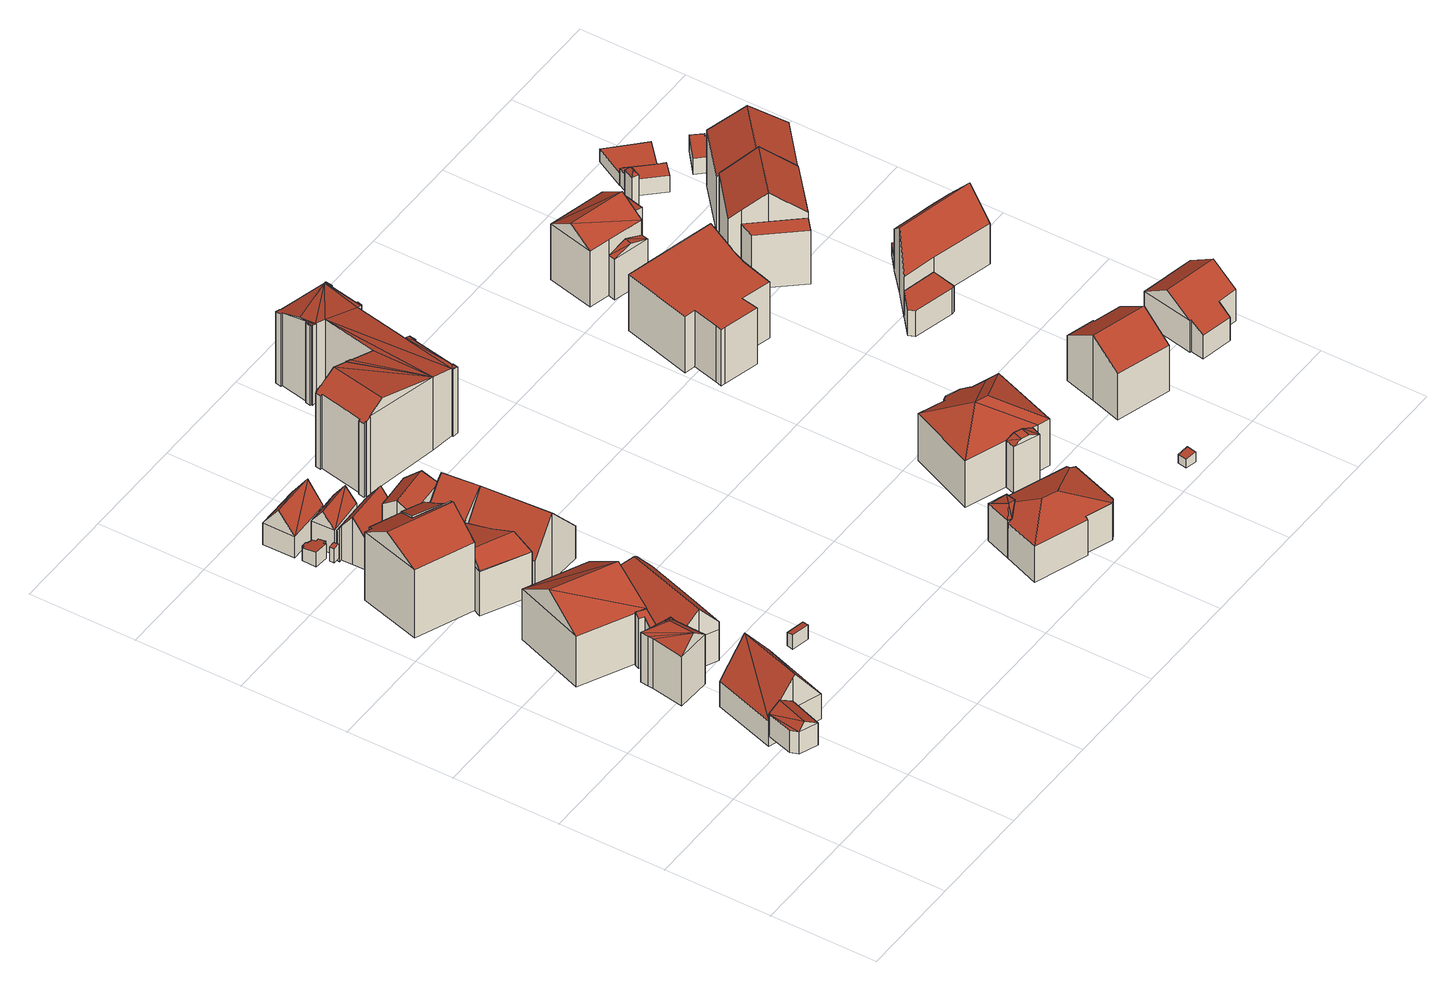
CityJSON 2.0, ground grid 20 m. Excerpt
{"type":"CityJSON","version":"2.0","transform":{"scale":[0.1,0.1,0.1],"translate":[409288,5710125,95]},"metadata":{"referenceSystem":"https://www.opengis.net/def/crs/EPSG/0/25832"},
"CityObjects":{
"building1":{"type":"Building","attributes":{"Gemeindeschluessel":"05978036","Geometrietyp2DReferenz":"3000","function":"31001_2000","roofType":"5000","measuredHeight":6.44},"geometry":[{"type":"MultiSurface","lod":"2","boundaries":[[[0,1,2,3]],[[1,4,5,2]],[[4,6,7,5]],[[6,8,9,7]],[[8,0,3,9]],[[4,1,10,11]],[[0,11,10]],[[0,6,11]],[[6,0,8]],[[1,0,10]],[[6,4,11]],[[3,2,5,7,9]]],"semantics":{"surfaces":[{"type":"WallSurface"},{"type":"RoofSurface"},{"type":"GroundSurface"}],"values":[0,0,0,0,0,1,1,1,1,0,0,2]}}]},
"building2":{"type":"Building","attributes":{"Gemeindeschluessel":"05978036","Geometrietyp2DReferenz":"3000","function":"31001_2000","roofType":"3100","measuredHeight":12.22},"geometry":[{"type":"MultiSurface","lod":"2","boundaries":[[[12,13,14,15]],[[13,16,17,14]],[[16,18,19,17]],[[18,20,21,19]],[[20,12,15,21]],[[20,22,12]],[[22,20,23,24]],[[24,13,22]],[[13,24,16]],[[18,23,20]],[[16,24,23,18]],[[12,22,13]],[[15,14,17,19,21]]],"semantics":{"surfaces":[{"type":"WallSurface"},{"type":"RoofSurface"},{"type":"GroundSurface"}],"values":[0,0,0,0,0,1,1,1,1,0,0,0,2]}}]},
"building3":{"type":"Building","attributes":{"Gemeindeschluessel":"05978036","Geometrietyp2DReferenz":"3000","function":"31001_2000"},"children":["building3-1","building3-2"]},
"building3-1":{"type":"BuildingPart","attributes":{"roofType":"5000","measuredHeight":13.22},"parents":["building3"],"geometry":[{"type":"MultiSurface","lod":"2","boundaries":[[[25,26,27,28]],[[26,29,30,27]],[[29,31,32,30]],[[31,33,34,32]],[[33,35,36,37,34]],[[38,39,40,41,42]],[[39,43,44,40]],[[43,25,28,44]],[[45,39,38]],[[35,45,38]],[[35,46,45]],[[33,46,35]],[[46,33,31]],[[47,46,31]],[[47,31,29]],[[47,29,26]],[[26,25,47]],[[47,43,39,45,46]],[[43,47,25]],[[28,27,30,32,34,37,41,40,44]],[[42,36,35,38]],[[42,41,37,36]]],"semantics":{"surfaces":[{"type":"WallSurface"},{"type":"RoofSurface"},{"type":"GroundSurface"},{"type":"ClosureSurface"}],"values":[0,0,0,0,0,0,0,0,1,1,1,1,1,1,1,1,1,1,0,2,0,3]}}]},
"building3-2":{"type":"BuildingPart","attributes":{"roofType":"2100","measuredHeight":7.17},"parents":["building3"],"geometry":[{"type":"MultiSurface","lod":"2","boundaries":[[[36,48,49,37]],[[48,50,51,49]],[[50,52,53,51]],[[52,42,41,53]],[[42,52,50,48,36]],[[37,49,51,53,41]],[[37,41,42,36]]],"semantics":{"surfaces":[{"type":"WallSurface"},{"type":"RoofSurface"},{"type":"GroundSurface"},{"type":"ClosureSurface"}],"values":[0,0,0,0,1,2,3]}}]},
"building4":{"type":"Building","attributes":{"Gemeindeschluessel":"05978036","Geometrietyp2DReferenz":"3000","function":"31001_1100","roofType":"3100","measuredHeight":15.68},"geometry":[{"type":"MultiSurface","lod":"2","boundaries":[[[54,55,56,57]],[[55,58,59,56]],[[58,60,61,59]],[[60,62,63,61]],[[62,64,65,63]],[[64,66,67,65]],[[66,54,57,67]],[[68,69,54,66]],[[66,70,68]],[[58,68,70]],[[70,64,62,60,58]],[[55,69,68,58]],[[54,69,55]],[[70,66,64]],[[57,56,59,61,63,65,67]]],"semantics":{"surfaces":[{"type":"WallSurface"},{"type":"RoofSurface"},{"type":"GroundSurface"}],"values":[0,0,0,0,0,0,0,1,1,1,1,0,0,0,2]}}]},
"building5":{"type":"Building","attributes":{"Gemeindeschluessel":"05978036","Geometrietyp2DReferenz":"3000","function":"31001_1100","roofType":"5000","measuredHeight":18.02},"geometry":[{"type":"MultiSurface","lod":"2","boundaries":[[[71,72,73,74]],[[72,75,76,73]],[[75,77,78,76]],[[77,79,80,78]],[[79,81,82,80]],[[81,83,84,82]],[[83,85,86,84]],[[85,87,88,86]],[[87,71,74,88]],[[89,90,71,87]],[[89,85,83,81,79,77,75,72,90]],[[87,85,89]],[[72,71,90]],[[74,73,76,78,80,82,84,86,88]]],"semantics":{"surfaces":[{"type":"WallSurface"},{"type":"RoofSurface"},{"type":"GroundSurface"}],"values":[0,0,0,0,0,0,0,0,0,1,1,0,0,2]}}]},
"building6":{"type":"Building","attributes":{"Gemeindeschluessel":"05978036","Geometrietyp2DReferenz":"3000","function":"31001_2000"},"children":["building6-1","building6-2"]},
"building6-1":{"type":"BuildingPart","attributes":{"roofType":"5000","measuredHeight":12.49},"parents":["building6"],"geometry":[{"type":"MultiSurface","lod":"2","boundaries":[[[91,92,93,94]],[[92,95,96,93]],[[95,97,98,96]],[[97,99,100,98]],[[101,102,103,104]],[[102,105,106,103]],[[105,107,108,106]],[[107,109,110,108]],[[109,111,112,110]],[[111,113,114,112]],[[113,91,94,114]],[[115,116,117,118]],[[116,119,120,121,122,123,124,125,126,117]],[[111,109,118,117,126,127]],[[111,127,113]],[[113,127,126,91]],[[107,115,118,109]],[[91,126,125,92]],[[92,125,124,95]],[[95,124,123,97]],[[97,123,122,99]],[[101,121,120,102]],[[102,120,119,105]],[[105,119,116,115,107]],[[94,93,96,98,100,104,103,106,108,110,112,114]],[[104,100,99,101]],[[99,122,121,101]]],"semantics":{"surfaces":[{"type":"WallSurface"},{"type":"RoofSurface"},{"type":"GroundSurface"},{"type":"ClosureSurface"}],"values":[0,0,0,0,0,0,0,0,0,0,0,1,1,1,0,0,0,0,0,0,0,0,0,0,2,3,3]}}]},
"building6-2":{"type":"BuildingPart","attributes":{"roofType":"2100","measuredHeight":11.31},"parents":["building6"],"geometry":[{"type":"MultiSurface","lod":"2","boundaries":[[[128,129,130,131]],[[129,132,133,130]],[[132,134,135,133]],[[134,136,121,101,104,135]],[[50,48,137,100,99,122]],[[48,128,131,137]],[[48,50,136,134,132,129,128]],[[131,130,133,135,104,100,137]],[[50,122,121,136]],[[99,100,104,101]],[[99,101,121,122]]],"semantics":{"surfaces":[{"type":"WallSurface"},{"type":"RoofSurface"},{"type":"GroundSurface"},{"type":"ClosureSurface"}],"values":[0,0,0,0,0,0,1,2,0,3,3]}}]},
"building7":{"type":"Building","attributes":{"Gemeindeschluessel":"05978036","Geometrietyp2DReferenz":"3000","function":"31001_9998","roofType":"2100","measuredHeight":3.07},"geometry":[{"type":"MultiSurface","lod":"2","boundaries":[[[138,139,140,141]],[[139,142,143,140]],[[142,144,145,143]],[[144,146,147,145]],[[146,148,149,147]],[[148,150,151,149]],[[150,152,153,151]],[[152,154,155,153]],[[154,156,157,155]],[[156,158,159,157]],[[158,160,161,159]],[[160,138,141,161]],[[160,158,156,154,152,150,148,146,144,142,139,138]],[[141,140,143,145,147,149,151,153,155,157,159,161]]],"semantics":{"surfaces":[{"type":"WallSurface"},{"type":"RoofSurface"},{"type":"GroundSurface"}],"values":[0,0,0,0,0,0,0,0,0,0,0,0,1,2]}}]},
"building8":{"type":"Building","attributes":{"Gemeindeschluessel":"05978036","Geometrietyp2DReferenz":"3000","function":"31001_1000"},"children":["building8-1","building8-2"]},
"building8-1":{"type":"BuildingPart","attributes":{"roofType":"1000","measuredHeight":9.54},"parents":["building8"],"geometry":[{"type":"MultiSurface","lod":"2","boundaries":[[[162,163,164,165]],[[163,166,86,164]],[[166,167,168,86]],[[167,166,163,162]],[[165,164,86,168]],[[165,168,167,162]]],"semantics":{"surfaces":[{"type":"WallSurface"},{"type":"RoofSurface"},{"type":"GroundSurface"},{"type":"ClosureSurface"}],"values":[0,0,0,1,2,3]}}]},
"building8-2":{"type":"BuildingPart","attributes":{"roofType":"2100","measuredHeight":17.56},"parents":["building8"],"geometry":[{"type":"MultiSurface","lod":"2","boundaries":[[[169,170,82,84]],[[170,171,172,82]],[[171,173,162,165,172]],[[174,169,84,168,167]],[[174,173,171,170,169]],[[84,82,172,165,168]],[[167,162,173,174]],[[167,168,165,162]]],"semantics":{"surfaces":[{"type":"WallSurface"},{"type":"RoofSurface"},{"type":"GroundSurface"},{"type":"ClosureSurface"}],"values":[0,0,0,0,1,2,0,3]}}]},
"building9":{"type":"Building","attributes":{"Gemeindeschluessel":"05978036","Geometrietyp2DReferenz":"3000","function":"31001_1310","roofType":"9999","measuredHeight":3},"geometry":[{"type":"MultiSurface","lod":"2","boundaries":[[[175,176,177,178]],[[178,177,179,180]],[[177,176,181,179]],[[176,175,182,181]],[[175,178,180,182]],[[180,179,181,182]]],"semantics":{"surfaces":[{"type":"RoofSurface"},{"type":"WallSurface"},{"type":"GroundSurface"}],"values":[0,1,1,1,1,2]}}]},
"building10":{"type":"Building","attributes":{"Gemeindeschluessel":"05978036","Geometrietyp2DReferenz":"3000","function":"31001_2000","roofType":"5000","measuredHeight":12.3},"geometry":[{"type":"MultiSurface","lod":"2","boundaries":[[[183,184,185,186]],[[184,187,188,185]],[[187,189,190,188]],[[189,191,192,190]],[[191,193,194,192]],[[193,195,196,194]],[[195,197,198,196]],[[197,199,200,198]],[[199,201,202,200]],[[201,183,186,202]],[[203,204,205,206,207,208,209,210,211,212]],[[209,208,213,195]],[[195,213,197]],[[197,213,208,207,199]],[[187,203,212,189]],[[189,212,211,191]],[[191,211,210,193]],[[193,210,209,195]],[[199,207,206,201]],[[201,206,205,183]],[[183,205,204,184]],[[184,204,203,187]],[[186,185,188,190,192,194,196,198,200,202]]],"semantics":{"surfaces":[{"type":"WallSurface"},{"type":"RoofSurface"},{"type":"GroundSurface"}],"values":[0,0,0,0,0,0,0,0,0,0,1,1,0,0,0,0,0,0,0,0,0,0,2]}}]},
"building11":{"type":"Building","attributes":{"Gemeindeschluessel":"05978036","Geometrietyp2DReferenz":"3000","function":"31001_2500","roofType":"2100","measuredHeight":3},"geometry":[{"type":"MultiSurface","lod":"2","boundaries":[[[214,215,216,217]],[[215,218,219,216]],[[218,220,221,219]],[[220,214,217,221]],[[220,218,215,214]],[[217,216,219,221]]],"semantics":{"surfaces":[{"type":"WallSurface"},{"type":"RoofSurface"},{"type":"GroundSurface"}],"values":[0,0,0,0,1,2]}}]},
"building12":{"type":"Building","attributes":{"Gemeindeschluessel":"05978036","Geometrietyp2DReferenz":"3000","function":"31001_1000","roofType":"3100","measuredHeight":8.68},"geometry":[{"type":"MultiSurface","lod":"2","boundaries":[[[222,223,224,225]],[[223,226,227,224]],[[226,228,229,227]],[[228,222,225,229]],[[226,223,230]],[[222,228,231]],[[223,231,230]],[[231,223,222]],[[228,230,231]],[[230,228,226]],[[225,224,227,229]]],"semantics":{"surfaces":[{"type":"WallSurface"},{"type":"RoofSurface"},{"type":"GroundSurface"}],"values":[0,0,0,0,0,0,1,1,1,1,2]}}]},
"building13":{"type":"Building","attributes":{"Gemeindeschluessel":"05978036","Geometrietyp2DReferenz":"3000","function":"31001_1000","roofType":"3100","measuredHeight":10.03},"geometry":[{"type":"MultiSurface","lod":"2","boundaries":[[[232,233,234,235]],[[233,236,237,234]],[[236,238,239,237]],[[238,240,241,239]],[[240,242,243,241]],[[242,244,245,243]],[[244,246,247,245]],[[246,248,249,247]],[[248,250,251,249]],[[250,252,253,251]],[[252,232,235,253]],[[248,246,244,242,240,238,236,233]],[[233,232,252,250,248]],[[235,234,237,239,241,243,245,247,249,251,253]]],"semantics":{"surfaces":[{"type":"WallSurface"},{"type":"RoofSurface"},{"type":"GroundSurface"}],"values":[0,0,0,0,0,0,0,0,0,0,0,1,1,2]}}]},
"building14":{"type":"Building","attributes":{"Gemeindeschluessel":"05978036","Geometrietyp2DReferenz":"3000","function":"31001_1000","roofType":"3100","measuredHeight":8.16},"geometry":[{"type":"MultiSurface","lod":"2","boundaries":[[[254,255,256,257]],[[255,258,259,256]],[[258,260,261,259]],[[260,254,257,261]],[[258,255,262]],[[254,260,263]],[[255,263,262]],[[263,255,254]],[[260,262,263]],[[262,260,258]],[[257,256,259,261]]],"semantics":{"surfaces":[{"type":"WallSurface"},{"type":"RoofSurface"},{"type":"GroundSurface"}],"values":[0,0,0,0,0,0,1,1,1,1,2]}}]},
"building15":{"type":"Building","attributes":{"Gemeindeschluessel":"05978036","Geometrietyp2DReferenz":"3000","function":"31001_1000","roofType":"3100","measuredHeight":13.78},"geometry":[{"type":"MultiSurface","lod":"2","boundaries":[[[264,265,266,267]],[[265,268,269,266]],[[268,270,271,269]],[[270,272,273,271]],[[272,274,275,273]],[[274,276,277,275]],[[276,278,279,277]],[[278,264,267,279]],[[274,272,270,268,265]],[[265,264,278,276,274]],[[267,266,269,271,273,275,277,279]]],"semantics":{"surfaces":[{"type":"WallSurface"},{"type":"RoofSurface"},{"type":"GroundSurface"}],"values":[0,0,0,0,0,0,0,0,1,1,2]}}]},
"building16":{"type":"Building","attributes":{"Gemeindeschluessel":"05978036","Geometrietyp2DReferenz":"3000","function":"31001_2000"},"children":["building16-1","building16-2"]},
"building16-1":{"type":"BuildingPart","attributes":{"roofType":"3100","measuredHeight":14.27},"parents":["building16"],"geometry":[{"type":"MultiSurface","lod":"2","boundaries":[[[280,281,282,283,284]],[[281,285,286,282]],[[285,287,288,286]],[[287,289,290,288]],[[289,291,292,290]],[[291,293,294,292]],[[293,295,296,294]],[[295,297,298,296]],[[291,289,287,285,281,280,299]],[[299,297,295,293,291]],[[298,300,283,282,286,288,290,292,294,296]],[[300,298,297,299]],[[280,284,299]],[[284,283,300,299]]],"semantics":{"surfaces":[{"type":"WallSurface"},{"type":"RoofSurface"},{"type":"GroundSurface"},{"type":"ClosureSurface"}],"values":[0,0,0,0,0,0,0,0,1,1,2,3,0,3]}}]},
"building16-2":{"type":"BuildingPart","attributes":{"roofType":"3100","measuredHeight":14.27},"parents":["building16"],"geometry":[{"type":"MultiSurface","lod":"2","boundaries":[[[301,302,303,304]],[[302,284,283,303]],[[305,306,307,298,297]],[[306,308,309,307]],[[308,310,311,309]],[[310,312,313,311]],[[312,314,315,313]],[[314,301,304,315]],[[310,308,306,305,299]],[[299,284,302,301,314,312,310]],[[304,303,283,300,298,307,309,311,313,315]],[[300,283,284,299]],[[305,297,299]],[[297,298,300,299]]],"semantics":{"surfaces":[{"type":"WallSurface"},{"type":"RoofSurface"},{"type":"GroundSurface"},{"type":"ClosureSurface"}],"values":[0,0,0,0,0,0,0,0,1,1,2,3,0,3]}}]},
"building17":{"type":"Building","attributes":{"Gemeindeschluessel":"05978036","Geometrietyp2DReferenz":"3000","function":"31001_1000","roofType":"5000","measuredHeight":18.45},"geometry":[{"type":"MultiSurface","lod":"2","boundaries":[[[316,317,318,319]],[[317,320,321,318]],[[320,322,323,321]],[[322,324,325,323]],[[324,326,327,325]],[[326,328,329,327]],[[328,330,331,329]],[[330,332,333,331]],[[332,334,335,333]],[[334,336,337,335]],[[336,338,339,337]],[[338,340,341,339]],[[340,342,343,341]],[[342,344,345,343]],[[344,346,347,345]],[[346,348,349,347]],[[348,350,351,349]],[[350,352,353,351]],[[352,354,355,353]],[[354,356,357,355]],[[356,358,359,357]],[[358,360,361,359]],[[360,362,363,361]],[[362,364,365,363]],[[364,366,367,365]],[[366,368,369,367]],[[368,370,371,369]],[[370,372,373,371]],[[372,374,375,373]],[[374,376,377,375]],[[376,378,379,377]],[[378,380,381,379]],[[380,382,383,381]],[[382,384,385,383]],[[384,386,387,385]],[[386,388,389,387]],[[388,390,391,389]],[[390,392,393,391]],[[392,394,395,393]],[[394,396,397,395]],[[396,398,399,397]],[[398,400,401,399]],[[400,402,403,401]],[[402,404,405,403]],[[404,406,407,405]],[[406,408,409,407]],[[408,410,411,409]],[[410,412,413,411]],[[412,414,415,413]],[[414,416,417,415]],[[416,418,419,417]],[[418,420,421,419]],[[420,422,423,421]],[[422,424,425,423]],[[424,316,319,425]],[[370,368,366,364,362,426,427,374,372]],[[428,429,334,332,330,328,326,324,322,320,317,316,424,422,420,418]],[[340,338,342]],[[358,356,354]],[[430,382,380]],[[378,382,430]],[[376,382,378]],[[427,382,376]],[[427,384,382]],[[427,386,384]],[[427,392,386]],[[427,394,392]],[[427,396,394]],[[398,414,406]],[[396,414,398]],[[396,346,414]],[[427,346,396]],[[427,348,346]],[[426,348,427]],[[426,350,348]],[[360,350,426]],[[358,350,360]],[[354,350,358]],[[350,354,352]],[[386,390,388]],[[390,386,392]],[[400,404,402]],[[398,404,400]],[[404,398,406]],[[406,410,408]],[[414,410,406]],[[410,414,412]],[[346,416,414]],[[344,416,346]],[[342,416,344]],[[338,416,342]],[[336,416,338]],[[429,416,336]],[[416,429,428]],[[336,334,429]],[[362,360,426]],[[380,378,430]],[[376,374,427]],[[418,416,428]],[[319,318,321,323,325,327,329,331,333,335,337,339,341,343,345,347,349,351,353,355,357,359,361,363,365,367,369,371,373,375,377,379,381,383,385,387,389,391,393,395,397,399,401,403,405,407,409,411,413,415,417,419,421,423,425]]],"semantics":{"surfaces":[{"type":"WallSurface"},{"type":"RoofSurface"},{"type":"GroundSurface"}],"values":[0,0,0,0,0,0,0,0,0,0,0,0,0,0,0,0,0,0,0,0,0,0,0,0,0,0,0,0,0,0,0,0,0,0,0,0,0,0,0,0,0,0,0,0,0,0,0,0,0,0,0,0,0,0,0,1,1,1,1,1,1,1,1,1,1,1,1,1,1,1,1,1,1,1,1,1,1,1,1,1,1,1,1,1,1,1,1,1,1,1,1,1,1,1,0,0,0,0,0,2]}}]},
"building18":{"type":"Building","attributes":{"Gemeindeschluessel":"05978036","Geometrietyp2DReferenz":"3000","function":"31001_2000"},"children":["building18-1","building18-2"]},
"building18-1":{"type":"BuildingPart","attributes":{"roofType":"5000","measuredHeight":8.57},"parents":["building18"],"geometry":[{"type":"MultiSurface","lod":"2","boundaries":[[[431,432,433,434,435,436]],[[432,437,433]],[[432,438,437]],[[438,432,431]],[[437,439,440,441]],[[439,437,438]],[[442,441,443,444,445]],[[442,437,441]],[[437,442,433]],[[431,446,439,438]],[[435,434,447,448,449]],[[447,434,433,442,450]],[[442,433,432]],[[445,450,442]],[[448,447,450,445,444]],[[449,448,444,439]],[[436,446,431]],[[435,449,439,446,436]],[[440,443,441]],[[444,443,440,439]]],"semantics":{"surfaces":[{"type":"WallSurface"},{"type":"RoofSurface"},{"type":"GroundSurface"},{"type":"ClosureSurface"}],"values":[0,1,1,1,1,1,1,1,1,0,2,0,3,0,3,3,0,3,0,3]}}]},
"building18-2":{"type":"BuildingPart","attributes":{"roofType":"5000","measuredHeight":10.25},"parents":["building18"],"geometry":[{"type":"MultiSurface","lod":"2","boundaries":[[[451,452,453,454]],[[452,455,456,453]],[[455,457,458,456]],[[457,436,435,458]],[[450,459,460,447]],[[459,461,462,460]],[[461,463,464,462]],[[463,465,466,464]],[[465,451,454,466]],[[467,468,439,446,436,457]],[[461,469,470,451,465,463]],[[452,470,469,467,457,455]],[[469,461,459,450,445,471,468,467]],[[452,451,470]],[[471,443,440,439,468]],[[454,453,456,458,435,449,448,447,460,462,464,466]],[[449,435,436,446,439]],[[444,443,471]],[[444,448,449,439]],[[444,439,440,443]],[[445,444,471]],[[450,447,448,444,445]]],"semantics":{"surfaces":[{"type":"WallSurface"},{"type":"RoofSurface"},{"type":"GroundSurface"},{"type":"ClosureSurface"}],"values":[0,0,0,0,0,0,0,0,0,1,1,1,1,0,0,2,3,0,3,3,0,3]}}]},
"building19":{"type":"Building","attributes":{"Gemeindeschluessel":"05978036","Geometrietyp2DReferenz":"3000","function":"31001_1000"},"children":["building19-1","building19-2"]},
"building19-1":{"type":"BuildingPart","attributes":{"roofType":"9999","measuredHeight":10.88},"parents":["building19"],"geometry":[{"type":"MultiSurface","lod":"2","boundaries":[[[472,473,474,475]],[[476,477,478,479]],[[476,472,475,477]],[[473,480,481]],[[480,473,472]],[[479,473,481,482]],[[482,476,479]],[[476,482,483]],[[472,476,483,480]],[[482,481,480,483]],[[475,474,478,477]],[[479,478,474,473]]],"semantics":{"surfaces":[{"type":"WallSurface"},{"type":"RoofSurface"},{"type":"GroundSurface"},{"type":"ClosureSurface"}],"values":[0,0,0,1,1,0,1,1,0,1,2,3]}}]},
"building19-2":{"type":"BuildingPart","attributes":{"roofType":"3200","measuredHeight":13.93},"parents":["building19"],"geometry":[{"type":"MultiSurface","lod":"2","boundaries":[[[484,485,486,487]],[[485,488,489,486]],[[488,490,491,489]],[[490,492,493,491]],[[492,494,495,493]],[[494,496,497,495]],[[496,498,499,497]],[[498,479,478,499]],[[473,500,501,474]],[[500,502,503,501]],[[502,504,505,503]],[[504,506,507,505]],[[506,484,487,507]],[[502,500,508]],[[496,494,509]],[[498,496,509,508]],[[500,473,479,498,508]],[[494,492,508,509]],[[492,490,488,485,484,506,504,502,508]],[[487,486,489,491,493,495,497,499,478,474,501,503,505,507]],[[474,478,479,473]]],"semantics":{"surfaces":[{"type":"WallSurface"},{"type":"RoofSurface"},{"type":"GroundSurface"},{"type":"ClosureSurface"}],"values":[0,0,0,0,0,0,0,0,0,0,0,0,0,1,1,1,1,1,1,2,3]}}]},
"building20":{"type":"Building","attributes":{"Gemeindeschluessel":"05978036","Geometrietyp2DReferenz":"3000","function":"31001_1310","roofType":"2100","measuredHeight":2.22},"geometry":[{"type":"MultiSurface","lod":"2","boundaries":[[[510,511,512,513]],[[511,514,515,512]],[[514,516,517,515]],[[516,510,513,517]],[[516,514,511,510]],[[513,512,515,517]]],"semantics":{"surfaces":[{"type":"WallSurface"},{"type":"RoofSurface"},{"type":"GroundSurface"}],"values":[0,0,0,0,1,2]}}]},
"building21":{"type":"Building","attributes":{"Gemeindeschluessel":"05978036","Geometrietyp2DReferenz":"3000","function":"31001_1100","roofType":"1000","measuredHeight":11.91},"geometry":[{"type":"MultiSurface","lod":"2","boundaries":[[[518,519,520,521]],[[519,522,523,520]],[[522,524,525,523]],[[524,526,527,525]],[[526,528,529,527]],[[528,530,531,529]],[[530,532,533,531]],[[532,534,535,533]],[[534,536,537,535]],[[536,538,539,537]],[[538,540,541,539]],[[540,542,543,541]],[[542,544,545,543]],[[544,518,521,545]],[[544,542,540,538,536,534,532,530,528,526,524,522,519,518]],[[521,520,523,525,527,529,531,533,535,537,539,541,543,545]]],"semantics":{"surfaces":[{"type":"WallSurface"},{"type":"RoofSurface"},{"type":"GroundSurface"}],"values":[0,0,0,0,0,0,0,0,0,0,0,0,0,0,1,2]}}]},
"building22":{"type":"Building","attributes":{"Gemeindeschluessel":"05978036","Geometrietyp2DReferenz":"3000","function":"31001_1000","roofType":"3100","measuredHeight":13.95},"geometry":[{"type":"MultiSurface","lod":"2","boundaries":[[[546,547,548,549]],[[547,550,551,548]],[[550,552,553,551]],[[552,554,555,553]],[[554,556,557,555]],[[556,558,559,557]],[[558,560,561,559]],[[560,546,549,561]],[[556,554,552,550]],[[550,547,546,560,558,556]],[[549,548,551,553,555,557,559,561]]],"semantics":{"surfaces":[{"type":"WallSurface"},{"type":"RoofSurface"},{"type":"GroundSurface"}],"values":[0,0,0,0,0,0,0,0,1,1,2]}}]},
"building23":{"type":"Building","attributes":{"Gemeindeschluessel":"05978036","Geometrietyp2DReferenz":"3000","function":"31001_2000","roofType":"1000","measuredHeight":5.43},"geometry":[{"type":"MultiSurface","lod":"2","boundaries":[[[562,563,564,565]],[[563,566,567,564]],[[566,568,569,567]],[[568,570,571,569]],[[570,572,573,571]],[[572,574,575,573]],[[574,562,565,575]],[[574,572,570,568,566,563,562]],[[565,564,567,569,571,573,575]]],"semantics":{"surfaces":[{"type":"WallSurface"},{"type":"RoofSurface"},{"type":"GroundSurface"}],"values":[0,0,0,0,0,0,0,1,2]}}]},
"building24":{"type":"Building","attributes":{"Gemeindeschluessel":"05978036","Geometrietyp2DReferenz":"3000","function":"31001_1000"},"children":["building24-1","building24-2","building24-3"]},
"building24-1":{"type":"BuildingPart","attributes":{"roofType":"3100","measuredHeight":14.82},"parents":["building24"],"geometry":[{"type":"MultiSurface","lod":"2","boundaries":[[[576,577,578,579,580,581]],[[582,583,584,585,586]],[[583,587,588,584]],[[587,589,590,591,588]],[[587,592,589]],[[587,593,592]],[[577,594,592,593]],[[593,583,582,577]],[[576,594,577]],[[589,592,594,576]],[[593,587,583]],[[591,580,579,585,584,588]],[[581,590,589,576]],[[581,580,591,590]],[[586,595,578,577,582]],[[586,585,579,578]],[[586,578,595]]],"semantics":{"surfaces":[{"type":"WallSurface"},{"type":"RoofSurface"},{"type":"GroundSurface"},{"type":"ClosureSurface"}],"values":[0,0,0,0,1,1,1,1,0,0,0,2,0,3,0,3,3]}}]},
"building24-2":{"type":"BuildingPart","attributes":{"roofType":"3100","measuredHeight":9.96},"parents":["building24"],"geometry":[{"type":"MultiSurface","lod":"2","boundaries":[[[578,596,597,579]],[[596,598,599,597]],[[598,586,585,599]],[[598,596,600]],[[595,596,578]],[[596,595,600]],[[586,600,595]],[[600,586,598]],[[579,597,599,585]],[[579,585,586,578]],[[578,586,595]]],"semantics":{"surfaces":[{"type":"WallSurface"},{"type":"RoofSurface"},{"type":"GroundSurface"},{"type":"ClosureSurface"}],"values":[0,0,0,0,1,1,1,1,2,3,3]}}]},
"building24-3":{"type":"BuildingPart","attributes":{"roofType":"2100","measuredHeight":9.62},"parents":["building24"],"geometry":[{"type":"MultiSurface","lod":"2","boundaries":[[[601,581,580,602]],[[590,603,604,591]],[[603,601,602,604]],[[603,590,581,601]],[[602,580,591,604]],[[591,580,581,590]]],"semantics":{"surfaces":[{"type":"WallSurface"},{"type":"RoofSurface"},{"type":"GroundSurface"},{"type":"ClosureSurface"}],"values":[0,0,0,1,2,3]}}]},
"building25":{"type":"Building","attributes":{"Gemeindeschluessel":"05978036","Geometrietyp2DReferenz":"3000","function":"31001_2460","roofType":"2100","measuredHeight":2.74},"geometry":[{"type":"MultiSurface","lod":"2","boundaries":[[[605,606,607,608]],[[606,609,610,607]],[[609,611,612,610]],[[611,613,614,612]],[[613,605,608,614]],[[613,611,609,606,605]],[[608,607,610,612,614]]],"semantics":{"surfaces":[{"type":"WallSurface"},{"type":"RoofSurface"},{"type":"GroundSurface"}],"values":[0,0,0,0,0,1,2]}}]},
"building26":{"type":"Building","attributes":{"Gemeindeschluessel":"05978036","Geometrietyp2DReferenz":"3000","function":"31001_9998","roofType":"2100","measuredHeight":1.42},"geometry":[{"type":"MultiSurface","lod":"2","boundaries":[[[615,616,617,618]],[[616,619,620,617]],[[619,621,622,620]],[[621,615,618,622]],[[621,619,616,615]],[[618,617,620,622]]],"semantics":{"surfaces":[{"type":"WallSurface"},{"type":"RoofSurface"},{"type":"GroundSurface"}],"values":[0,0,0,0,1,2]}}]},
"building27":{"type":"Building","attributes":{"Gemeindeschluessel":"05978036","Geometrietyp2DReferenz":"3000","function":"31001_1100","roofType":"5000","measuredHeight":10.11},"geometry":[{"type":"MultiSurface","lod":"2","boundaries":[[[623,624,625,626]],[[624,627,628,625]],[[627,629,630,628]],[[629,631,632,630]],[[631,633,634,632]],[[633,635,636,634]],[[635,637,638,636]],[[637,623,626,638]],[[639,629,627,640]],[[623,637,635,633,631,639,640,624]],[[627,624,640]],[[631,629,639]],[[626,625,628,630,632,634,636,638]]],"semantics":{"surfaces":[{"type":"WallSurface"},{"type":"RoofSurface"},{"type":"GroundSurface"}],"values":[0,0,0,0,0,0,0,0,1,1,0,0,2]}}]},
"building28":{"type":"Building","attributes":{"Gemeindeschluessel":"05978036","Geometrietyp2DReferenz":"3000","function":"31001_1100"},"children":["building28-1","building28-2"]},
"building28-1":{"type":"BuildingPart","attributes":{"roofType":"5000","measuredHeight":14.11},"parents":["building28"],"geometry":[{"type":"MultiSurface","lod":"2","boundaries":[[[641,642,643,644]],[[642,645,646,643]],[[645,647,648,646]],[[647,649,650,651,648]],[[652,653,654]],[[652,655,656,653]],[[655,657,658,656]],[[657,659,660,658]],[[659,661,662,660]],[[661,663,664,662]],[[663,641,644,664]],[[659,657,655,652,649,647,645]],[[645,642,641,663,661,659]],[[644,643,646,648,651,653,656,658,660,662,664]],[[654,650,649,652]],[[654,653,651,650]]],"semantics":{"surfaces":[{"type":"WallSurface"},{"type":"RoofSurface"},{"type":"GroundSurface"},{"type":"ClosureSurface"}],"values":[0,0,0,0,0,0,0,0,0,0,0,1,1,2,0,3]}}]},
"building28-2":{"type":"BuildingPart","attributes":{"roofType":"2100","measuredHeight":2.67},"parents":["building28"],"geometry":[{"type":"MultiSurface","lod":"2","boundaries":[[[650,665,666,651]],[[665,667,668,666]],[[667,669,670,668]],[[669,654,653,670]],[[654,669,667,665,650]],[[651,666,668,670,653]],[[651,653,654,650]]],"semantics":{"surfaces":[{"type":"WallSurface"},{"type":"RoofSurface"},{"type":"GroundSurface"},{"type":"ClosureSurface"}],"values":[0,0,0,0,1,2,3]}}]},
"building29":{"type":"Building","attributes":{"Gemeindeschluessel":"05978036","Geometrietyp2DReferenz":"3000","function":"31001_1100"},"children":["building29-1","building29-2"]},
"building29-1":{"type":"BuildingPart","attributes":{"roofType":"1000","measuredHeight":11.37},"parents":["building29"],"geometry":[{"type":"MultiSurface","lod":"2","boundaries":[[[671,672,673,674]],[[672,675,676,673]],[[675,677,678,676]],[[677,675,672,671,679]],[[674,673,676,678,680]],[[674,680,679,671]],[[680,678,677,679]]],"semantics":{"surfaces":[{"type":"WallSurface"},{"type":"RoofSurface"},{"type":"GroundSurface"},{"type":"ClosureSurface"}],"values":[0,0,0,1,2,3,3]}}]},
"building29-2":{"type":"BuildingPart","attributes":{"roofType":"3100","measuredHeight":17.5},"parents":["building29"],"geometry":[{"type":"MultiSurface","lod":"2","boundaries":[[[681,682,683,684]],[[682,685,686,683]],[[685,687,688,686]],[[687,689,690,688]],[[689,691,692,690]],[[691,693,671,674,692]],[[694,695,696,678,677]],[[695,681,684,696]],[[697,693,691,689,687,685]],[[685,682,681,695,694,697]],[[684,683,686,688,690,692,674,680,678,696]],[[679,671,693,697]],[[680,674,671,679]],[[694,677,679,697]],[[680,679,677,678]]],"semantics":{"surfaces":[{"type":"WallSurface"},{"type":"RoofSurface"},{"type":"GroundSurface"},{"type":"ClosureSurface"}],"values":[0,0,0,0,0,0,0,0,1,1,2,0,3,0,3]}}]},
"building30":{"type":"Building","attributes":{"Gemeindeschluessel":"05978036","Geometrietyp2DReferenz":"3000","function":"31001_9998","roofType":"5000","measuredHeight":8.37},"geometry":[{"type":"MultiSurface","lod":"2","boundaries":[[[698,699,700,701]],[[699,702,703,700]],[[702,704,705,703]],[[704,698,701,705]],[[706,707,704,702]],[[706,702,699]],[[707,706,699,698]],[[707,698,704]],[[701,700,703,705]]],"semantics":{"surfaces":[{"type":"WallSurface"},{"type":"RoofSurface"},{"type":"GroundSurface"}],"values":[0,0,0,0,1,1,1,1,2]}}]},
"building31":{"type":"Building","attributes":{"Gemeindeschluessel":"05978036","Geometrietyp2DReferenz":"3000","function":"31001_2460","roofType":"1000","measuredHeight":3.49},"geometry":[{"type":"MultiSurface","lod":"2","boundaries":[[[708,709,710,711]],[[709,712,713,710]],[[712,714,715,713]],[[714,716,717,715]],[[716,718,719,717]],[[718,708,711,719]],[[718,716,714,712,709,708]],[[711,710,713,715,717,719]]],"semantics":{"surfaces":[{"type":"WallSurface"},{"type":"RoofSurface"},{"type":"GroundSurface"}],"values":[0,0,0,0,0,0,1,2]}}]},
"building32":{"type":"Building","attributes":{"Gemeindeschluessel":"05978036","Geometrietyp2DReferenz":"3000","function":"31001_1000","roofType":"3100","measuredHeight":16.25},"geometry":[{"type":"MultiSurface","lod":"2","boundaries":[[[720,721,722,688]],[[721,723,683,722]],[[723,724,684,683]],[[724,725,726,684]],[[725,727,728,726]],[[727,729,730,728]],[[729,731,732,730]],[[731,720,688,732]],[[729,727,725,724,723,721]],[[721,720,731,729]],[[722,683,684,726,728,730,732,688]]],"semantics":{"surfaces":[{"type":"WallSurface"},{"type":"RoofSurface"},{"type":"GroundSurface"}],"values":[0,0,0,0,0,0,0,0,1,1,2]}}]},
"building33":{"type":"Building","attributes":{"Gemeindeschluessel":"05978036","Geometrietyp2DReferenz":"3000","function":"31001_2460","roofType":"1000","measuredHeight":2.69},"geometry":[{"type":"MultiSurface","lod":"2","boundaries":[[[733,734,735,736]],[[734,737,738,735]],[[737,739,740,738]],[[739,741,742,740]],[[741,733,736,742]],[[741,739,737,734,733]],[[736,735,738,740,742]]],"semantics":{"surfaces":[{"type":"WallSurface"},{"type":"RoofSurface"},{"type":"GroundSurface"}],"values":[0,0,0,0,0,1,2]}}]},
"building34":{"type":"Building","attributes":{"Gemeindeschluessel":"05978036","Geometrietyp2DReferenz":"3000","function":"31001_9998","roofType":"1000","measuredHeight":3.42},"geometry":[{"type":"MultiSurface","lod":"2","boundaries":[[[743,744,745,746]],[[744,747,748,745]],[[747,749,750,748]],[[749,751,752,750]],[[751,753,754,752]],[[753,743,746,754]],[[753,751,749,747,744,743]],[[746,745,748,750,752,754]]],"semantics":{"surfaces":[{"type":"WallSurface"},{"type":"RoofSurface"},{"type":"GroundSurface"}],"values":[0,0,0,0,0,0,1,2]}}]}
},
"vertices":[
[93,193,122],[139,178,122],[139,178,75],[93,193,75],[117,116,122],[117,116,75],[83,129,122],[83,129,75],[78,144,122],[78,144,75],[114,186,139],[93,125,139],
[130,310,106],[235,284,106],[235,284,53],[130,310,53],[193,159,106],[193,159,53],[139,178,106],[139,178,53],[93,193,106],[93,193,53],[183,297,176],[139,178,170],[143,176,176],
[94,358,162],[104,419,162],[104,419,57],[94,358,57],[105,429,162],[105,429,57],[107,444,162],[107,444,57],[117,440,162],[117,440,57],[148,429,162],[148,429,125],[148,429,57],[163,424,162],[160,414,162],[160,414,57],[163,424,57],[163,424,125],[158,356,162],[158,356,57],[147,416,173],[131,405,187],[126,357,189],
[155,449,129],[155,449,57],[161,447,129],[161,447,57],[169,444,129],[169,444,57],
[216,612,149],[206,581,149],[206,581,42],[216,612,42],[172,475,149],[172,475,42],[170,475,149],[170,475,42],[152,484,149],[152,484,42],[55,532,149],[55,532,42],[103,666,149],[103,666,42],[194,543,199],[206,581,172],[79,599,199],
[7,806,193],[39,921,194],[39,921,49],[7,806,49],[41,920,194],[41,920,49],[53,916,193],[53,916,49],[59,926,187],[59,926,49],[116,903,186],[116,903,49],[84,861,219],[84,861,49],[145,828,225],[145,828,49],[113,762,193],[113,762,49],[142,821,229],[25,870,229],
[201,395,105],[160,414,105],[160,414,39],[201,395,39],[163,424,105],[163,424,39],[169,444,105],[169,444,39],[161,447,105],[161,447,39],[170,475,105],[172,475,105],[172,475,39],[170,475,39],[206,581,105],[206,581,39],[265,562,105],[265,562,39],[302,550,105],[302,550,39],[270,450,105],[270,450,39],[234,379,105],[234,379,39],[265,562,143],[236,571,143],[251,550,164],[272,559,143],[206,581,110],[172,475,110],[170,475,108],[161,447,109],[169,444,117],[163,424,118],[160,414,118],[201,395,164],[234,379,120],
[149,451,129],[158,470,144],[158,470,39],[149,451,39],[148,475,145],[148,475,39],[152,484,152],[152,484,39],[170,475,150],[155,449,39],
[83,1038,89],[83,1024,91],[83,1024,61],[83,1038,61],[77,1024,91],[77,1024,61],[77,1019,92],[77,1019,61],[51,1021,92],[51,1021,61],[52,1048,88],[52,1048,61],[57,1048,88],[57,1048,61],[57,1051,87],[57,1051,61],[67,1051,87],[67,1051,61],[67,1048,88],[67,1048,61],[77,1045,88],[77,1045,61],[77,1038,89],[77,1038,61],
[139,846,145],[150,838,145],[150,838,49],[139,846,49],[145,828,145],[134,834,145],[134,834,49],
[84,861,223],[116,903,188],[157,886,186],[157,886,49],[139,846,216],[134,834,225],
[88,1012,90],[76,1012,90],[76,1003,90],[89,1003,90],[76,1003,60],[89,1003,60],[76,1012,60],[88,1012,60],
[145,828,136],[150,838,136],[150,838,43],[145,828,43],[167,837,136],[167,837,43],[167,833,136],[167,833,43],[194,834,136],[194,834,43],[191,779,136],[191,779,43],[197,708,136],[197,708,43],[112,752,136],[112,752,43],[137,805,136],[137,805,43],[134,806,136],[134,806,43],[167,837,142],[150,838,144],[145,828,148],[134,806,156],[137,805,156],[123,775,166],[194,741,166],[191,779,155],[194,834,140],[167,833,143],[112,752,138],
[348,295,76],[345,283,78],[345,283,48],[348,295,48],[311,290,78],[311,290,48],[314,302,76],[314,302,48],
[56,1125,100],[143,1126,100],[143,1126,55],[56,1125,55],[143,1067,100],[143,1067,55],[56,1065,100],[56,1065,55],[143,1097,142],[56,1095,142],
[101,955,106],[101,984,147],[101,984,47],[101,955,47],[100,1005,118],[100,1005,47],[95,1005,118],[95,1005,47],[95,1010,111],[95,1010,47],[100,1010,111],[100,1010,47],[100,1014,106],[100,1014,47],[187,1015,109],[187,1015,47],[188,988,147],[188,988,47],[188,960,109],[188,960,47],[168,959,108],[168,959,47],
[172,1023,104],[100,1018,104],[100,1018,52],[172,1023,52],[98,1061,104],[98,1061,52],[170,1065,104],[170,1065,52],[99,1040,133],[171,1044,133],
[141,899,164],[139,925,184],[139,925,46],[141,899,46],[137,952,164],[137,952,46],[167,955,163],[167,955,46],[208,958,163],[208,958,46],[219,931,184],[219,931,46],[229,905,163],[229,905,46],[157,900,164],[157,900,46],
[194,834,138],[167,833,113],[167,833,38],[194,834,38],[194,834,114],[167,837,114],[167,837,38],[163,897,115],[163,897,38],[226,904,173],[226,904,38],[235,904,181],[235,904,38],[279,905,118],[279,905,38],[290,837,114],[290,837,38],[290,835,114],[290,835,38],[242,835,181],[242,835,38],
[195,777,110],[191,779,105],[191,779,38],[195,777,38],[290,835,126],[310,731,109],[310,731,38],[314,702,107],[314,702,38],[250,704,181],[250,704,38],[202,705,114],[202,705,38],[198,776,114],[198,776,38],
[247,1058,200],[249,1069,200],[249,1069,44],[247,1058,44],[252,1069,202],[252,1069,44],[268,1151,202],[268,1151,44],[265,1151,200],[265,1151,44],[267,1162,200],[267,1162,44],[270,1162,202],[270,1162,44],[270,1163,202],[270,1163,44],[279,1161,208],[279,1161,44],[279,1160,208],[279,1160,44],[334,1149,222],[334,1149,44],[335,1150,222],[335,1150,44],[346,1148,219],[346,1148,44],[345,1147,219],[345,1147,44],[396,1137,206],[396,1137,44],[416,1241,206],[416,1241,44],[395,1245,211],[395,1245,44],[394,1244,211],[394,1244,44],[385,1245,214],[385,1245,44],[385,1247,214],[385,1247,44],[383,1248,214],[383,1248,44],[386,1258,214],[386,1258,44],[388,1258,214],[388,1258,44],[399,1311,198],[399,1311,44],[396,1311,198],[396,1311,44],[398,1323,194],[398,1323,44],[400,1323,193],[400,1323,44],[401,1325,193],[401,1325,44],[410,1323,192],[410,1323,44],[410,1321,193],[410,1321,44],[509,1301,185],[509,1301,44],[509,1302,185],[509,1302,44],[512,1302,184],[512,1302,44],[510,1289,184],[510,1289,44],[507,1290,185],[507,1290,44],[496,1235,185],[496,1235,44],[499,1234,184],[499,1234,44],[497,1225,184],[497,1225,44],[494,1226,185],[494,1226,44],[494,1224,185],[494,1224,44],[486,1225,187],[486,1225,44],[466,1123,187],[466,1123,44],[477,1121,184],[477,1121,44],[475,1109,184],[475,1109,44],[471,1109,185],[471,1109,44],[456,1028,185],[456,1028,44],[459,1027,184],[459,1027,44],[456,1017,184],[456,1017,44],[445,1018,187],[445,1018,44],[445,1021,187],[445,1021,44],[401,1027,199],[401,1027,44],[259,1055,209],[259,1055,44],[258,1053,209],[258,1053,44],[251,1055,203],[251,1055,44],[251,1057,203],[251,1057,44],[391,1272,214],[507,1301,186],[287,1050,229],[307,1154,229],[510,1302,185],
[684,126,121],[702,175,121],[702,175,117],[702,175,42],[684,126,42],[684,126,117],[713,143,128],[684,126,122],[692,123,121],[702,128,123],[725,139,128],[736,162,121],[726,139,127],[727,140,121],[732,153,121],[691,123,121],[736,162,42],[727,140,42],[692,123,42],[736,162,116],
[811,10,120],[760,28,121],[760,28,42],[811,10,42],[758,23,118],[758,23,42],[659,59,118],[659,59,42],[848,121,116],[848,121,42],[845,113,120],[845,113,42],[855,109,116],[855,109,42],[821,16,118],[821,16,42],[735,95,145],[718,135,131],[764,84,145],[810,10,121],[727,140,127],
[817,201,142],[823,219,142],[823,219,43],[817,201,43],[864,183,142],[864,183,43],[871,201,43],[871,201,142],[830,196,151],[837,214,151],[852,208,151],[845,190,151],
[866,362,134],[894,352,133],[894,352,43],[866,362,43],[900,338,140],[900,338,43],[899,334,142],[899,334,43],[927,324,142],[927,324,43],[950,316,142],[950,316,43],[903,189,142],[903,189,43],[881,197,142],[881,197,43],[747,247,142],[747,247,43],[800,371,142],[800,371,43],[850,352,142],[850,352,43],[852,356,140],[852,356,43],[835,286,182],[860,277,182],
[1038,1,63],[1018,6,59],[1018,6,41],[1038,1,41],[1021,23,59],[1021,23,41],[1041,19,63],[1041,19,41],
[962,806,131],[944,745,131],[944,745,12],[962,806,12],[888,760,131],[888,760,12],[882,728,131],[882,728,12],[815,745,131],[815,745,12],[807,747,131],[807,747,12],[810,759,131],[810,759,12],[823,808,131],[823,808,12],[802,812,131],[802,812,12],[838,942,131],[838,942,12],[945,915,131],[945,915,12],[1010,899,131],[1010,899,12],[978,839,131],[978,839,12],[976,836,131],[976,836,12],
[1135,255,144],[1186,240,144],[1186,240,47],[1135,255,47],[1168,183,186],[1168,183,47],[1151,125,144],[1151,125,47],[1049,156,144],[1049,156,47],[1066,213,186],[1066,213,47],[1084,274,142],[1084,274,47],[1136,259,142],[1136,259,47],
[1046,535,95],[1041,547,95],[1041,547,41],[1046,535,41],[1075,576,95],[1075,576,41],[1076,577,95],[1076,577,41],[1140,562,95],[1140,562,41],[1129,517,95],[1129,517,41],[1123,516,95],[1123,516,41],
[975,1042,124],[964,1000,124],[964,1000,92],[964,1000,6],[975,1042,6],[975,1042,102],[895,1017,124],[856,1027,124],[856,1027,6],[895,1017,6],[895,1017,92],[877,1115,124],[877,1115,6],[986,1088,124],[986,1088,102],[986,1088,6],[975,1044,154],[867,1071,154],[975,1042,152],[930,1009,105],
[961,986,92],[961,986,6],[892,1004,92],[892,1004,6],[926,995,105],
[1015,1032,96],[1015,1032,6],[1026,1078,96],[1026,1078,6],
[981,949,32],[990,981,32],[990,981,9],[981,949,9],[1042,966,36],[1042,966,9],[1028,936,36],[1028,936,9],[1000,944,34],[1000,944,9],
[971,1138,22],[964,1120,25],[964,1120,11],[971,1138,11],[948,1126,25],[948,1126,11],[955,1144,22],[955,1144,11],
[1236,138,128],[1233,138,128],[1233,138,61],[1236,138,61],[1253,238,126],[1253,238,61],[1355,218,126],[1355,218,61],[1334,118,128],[1334,118,61],[1296,125,128],[1296,125,61],[1291,101,110],[1291,101,61],[1231,113,110],[1231,113,61],[1344,167,162],[1243,188,162],
[1140,562,125],[1076,577,125],[1076,577,38],[1140,562,38],[1120,614,178],[1120,614,38],[1162,651,126],[1162,651,38],[1163,652,125],[1163,652,65],[1163,652,38],[1223,638,125],[1223,638,38],[1223,638,65],[1237,635,125],[1237,635,38],[1280,624,125],[1280,624,38],[1269,578,179],[1269,578,38],[1257,533,126],[1257,533,38],[1257,532,125],[1257,532,38],
[1190,674,64],[1190,674,38],[1211,651,64],[1211,651,38],[1209,641,65],[1209,641,38],
[1111,781,124],[1089,762,124],[1089,762,10],[1111,781,10],[1028,833,124],[1028,833,10],[1042,862,124],[1042,862,10],[1070,829,124],[1070,829,10],
[1113,950,136],[1121,940,146],[1121,940,10],[1113,950,10],[1154,902,185],[1154,902,10],[1195,854,136],[1195,854,10],[1194,854,136],[1194,854,10],[1194,853,136],[1194,853,10],[1111,781,136],[1042,862,152],[1029,878,136],[1029,878,10],[1070,829,185],
[1078,1093,82],[1088,1112,82],[1088,1112,6],[1078,1093,6],[1099,1107,82],[1099,1107,6],[1090,1087,82],[1090,1087,6],[1091,1104,90],[1087,1096,90],
[1109,1116,43],[1123,1144,43],[1123,1144,8],[1109,1116,8],[1128,1140,43],[1128,1140,8],[1165,1100,43],[1165,1100,8],[1175,1090,43],[1175,1090,8],[1152,1069,43],[1152,1069,8],
[1195,854,128],[1152,904,172],[1152,904,10],[1121,940,140],[1113,950,131],[1110,953,128],[1110,953,10],[1195,1027,128],[1195,1027,10],[1238,978,172],[1238,978,10],[1281,928,128],[1281,928,10],
[1128,1140,34],[1123,1144,34],[1123,1144,7],[1128,1140,7],[1153,1202,34],[1153,1202,7],[1212,1143,34],[1212,1143,7],[1165,1100,34],[1165,1100,7],
[1204,1058,46],[1247,1094,46],[1247,1094,12],[1204,1058,12],[1263,1075,46],[1263,1075,12],[1259,1072,46],[1259,1072,12],[1269,1060,46],[1269,1060,12],[1232,1028,46],[1232,1028,12]
]}
